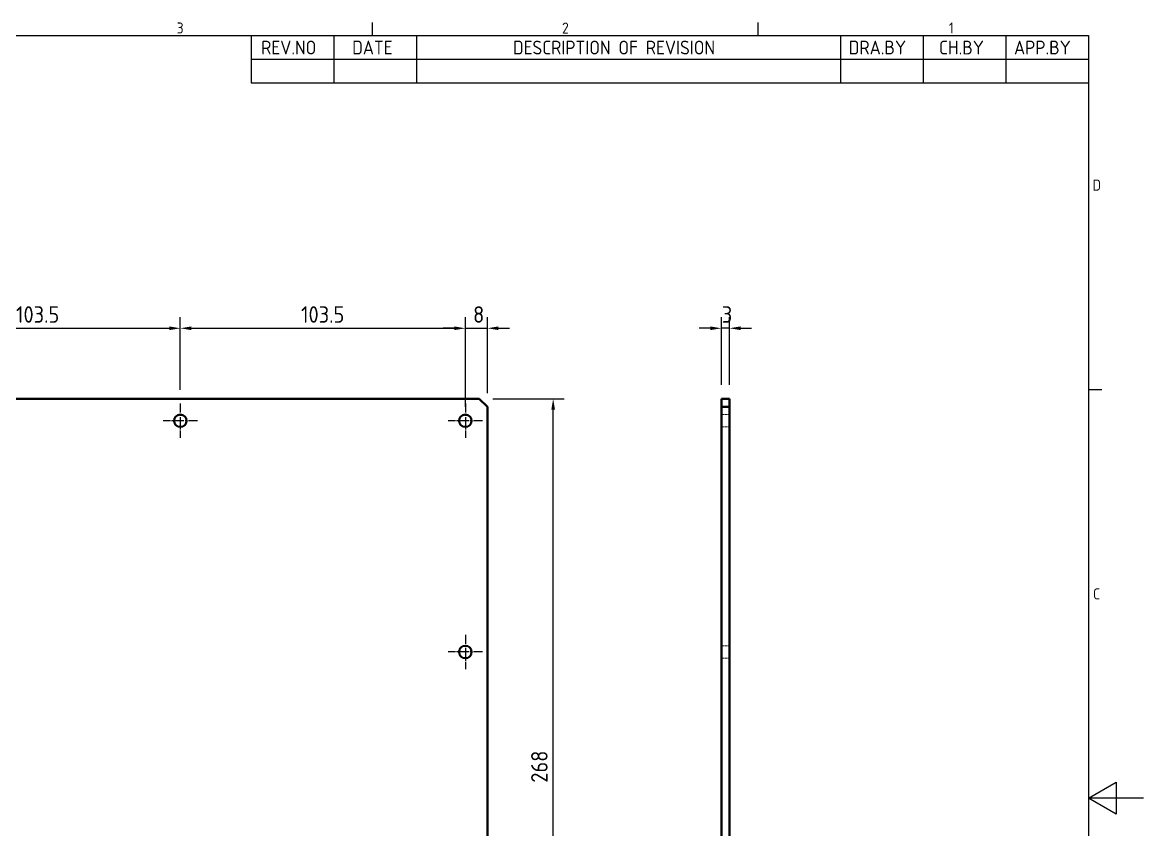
# Model space of a CAD drawing. Header units: millimetres. Extents: x 0 to 840, y 0 to 594.
# Drawn here: x 432.9 to 840, y 285.6 to 578.8 of the extents above; entities that cross this region are included whole.
import ezdxf

# ---------------------------------------------------------------- set-up
doc = ezdxf.new("R2010")
doc.units = ezdxf.units.MM
doc.header["$LTSCALE"] = 2
doc.linetypes.add('CHAIN', pattern=[0.35429999999999995, 0.2362, -0.0295, 0.0591, -0.0295])
doc.linetypes.add('DASHED', pattern=[0.2067, 0.1654, -0.0413])
doc.layers.get('0').update_dxf_attribs({"color": 3, "lineweight": 25})
for name, color, linetype, lineweight in [('가려진 것(ISO)', 2, 'DASHED', 18), ('가시적인 것(ISO)', 3, 'Continuous', 40), ('경계(ISO)', 7, 'Continuous', 25), ('기호(ISO)', 5, 'Continuous', 25), ('중심 표식(ISO)', 1, 'Continuous', 25), ('치수(ISO)', 2, 'Continuous', 25)]:
    doc.layers.add(name, color=color, linetype=linetype, lineweight=lineweight)
doc.styles.add('ISO Proportiona M2B', font='isocp.shx')
doc.styles.add('문자 텍스트_PSTEK_POSCO', font='isocp.shx')
doc.styles.add('치수 텍스트_PSTEK_POSCO', font='isocp.shx')
doc.dimstyles.new('치수_PSTEK_POSCO', dxfattribs={"dimscale": 2, "dimtxt": 3, "dimasz": 2, "dimexe": 2, "dimexo": 2.5, "dimgap": 1, "dimtad": 1, "dimrnd": 1e-08, "dimdsep": 46, "dimtxsty": '치수 텍스트_PSTEK_POSCO', "dimcen": 0.09, "dimdle": 10, "dimclrd": 7, "dimclre": 7, "dimclrt": 2, "dimadec": 1, "dimazin": 2, "dimtfac": 1, "dimtmove": 0, "dimatfit": 3, "dimfxl": 0, "dimtolj": 1, "dimlwd": -1, "dimlwe": -1, "dimarcsym": 0})

# ---------------------------------------------------------------- blocks, each defined once
blk = doc.blocks.new('경계 Default Border')
at = {"layer": '경계(ISO)'}
for p, q in [((280, 287.0000076293945), (280, 289.4000053405762)), ((350, 287.0000076293945), (350, 289.4000053405762)), ((410, 222.7499961853027), (412.400016784668, 222.7499961853027))]:
    blk.add_line(p, q, dxfattribs=at)
at = {"layer": '경계(ISO)', "flags": 128}
for points in [[(10, 10), (10, 287.0000076293945), (410, 287.0000076293945), (410, 10), (10, 10)], [(420, 148.5000038146973), (410, 148.5000038146973), (415, 151.3867473602295), (415, 145.6132507324219), (410, 148.5000038146973)]]:
    blk.add_lwpolyline(points, dxfattribs=at)
at = {"layer": '경계(ISO)', "color": 2, "char_height": 2.000000029802322, "attachment_point": 7, "style": '문자 텍스트_PSTEK_POSCO'}
for s, insert in [('3', (244.4456930345745, 287.3809296778403)), ('2', (314.418492964537, 287.3809296778403)), ('1', (384.6573774223157, 287.4)), ('D', (410.718846771929, 258.8559296629392)), ('C', (410.8296930082771, 184.6059296629392))]:
    blk.add_mtext(s, dxfattribs=dict(at, insert=insert))
blk = doc.blocks.new('*D24')
at = {"layer": 'Defpoints', "color": 0, "transparency": 16777216}
for p in [(490.2265013437016, 467.700543839263), (386.7265013437014, 440.3564136342325), (490.2265013437016, 440.3564136342324)]:
    blk.add_point(p, dxfattribs=at)
at = {"layer": '치수(ISO)', "color": 7, "transparency": 16777216}
for p, q in [((386.7265013437014, 445.3564136342325), (386.7265013437014, 471.700543839263)), ((490.2265013437016, 445.3564136342324), (490.2265013437016, 471.700543839263)), ((390.7265013437014, 467.700543839263), (486.2265013437016, 467.700543839263))]:
    blk.add_line(p, q, dxfattribs=at)
for points in [[(390.7265013437014, 468.3672105059297), (390.7265013437014, 467.0338771725963), (386.7265013437014, 467.700543839263)], [(486.2265013437016, 468.3672105059297), (486.2265013437016, 467.0338771725963), (490.2265013437016, 467.700543839263)]]:
    blk.add_solid(points, dxfattribs=at)
at = {"layer": '치수(ISO)', "color": 2, "transparency": 16777216, "insert": (430.5722372749896, 472.700543839263), "char_height": 6, "attachment_point": 4, "style": '치수 텍스트_PSTEK_POSCO'}
blk.add_mtext('\\A1;103.5', dxfattribs=at)
blk = doc.blocks.new('*D25')
at = {"layer": 'Defpoints', "color": 0, "transparency": 16777216}
for p in [(593.7265013437014, 467.700543839263), (490.2265013437016, 440.3564136342324), (593.7265013437014, 434.1064136342324)]:
    blk.add_point(p, dxfattribs=at)
at = {"layer": '치수(ISO)', "color": 7, "transparency": 16777216}
for p, q in [((490.2265013437016, 445.3564136342324), (490.2265013437016, 471.700543839263)), ((593.7265013437014, 439.1064136342324), (593.7265013437014, 471.700543839263)), ((494.2265013437016, 467.700543839263), (589.7265013437014, 467.700543839263))]:
    blk.add_line(p, q, dxfattribs=at)
for points in [[(494.2265013437016, 468.3672105059297), (494.2265013437016, 467.0338771725963), (490.2265013437016, 467.700543839263)], [(589.7265013437014, 468.3672105059297), (589.7265013437014, 467.0338771725963), (593.7265013437014, 467.700543839263)]]:
    blk.add_solid(points, dxfattribs=at)
at = {"layer": '치수(ISO)', "color": 2, "transparency": 16777216, "insert": (534.0722372749896, 472.700543839263), "char_height": 6, "attachment_point": 4, "style": '치수 텍스트_PSTEK_POSCO'}
blk.add_mtext('\\A1;103.5', dxfattribs=at)
blk = doc.blocks.new('*D26')
at = {"layer": 'Defpoints', "color": 0, "transparency": 16777216}
for p in [(601.7265013437014, 467.700543839263), (601.7265013437014, 439.1064136342325), (593.7265013437014, 434.1064136342324)]:
    blk.add_point(p, dxfattribs=at)
at = {"layer": '치수(ISO)', "color": 7, "transparency": 16777216}
for p, q in [((593.7265013437014, 439.1064136342324), (593.7265013437014, 471.700543839263)), ((601.7265013437014, 444.1064136342325), (601.7265013437014, 471.700543839263)), ((589.7265013437014, 467.700543839263), (585.7265013437014, 467.700543839263)), ((593.7265013437014, 467.700543839263), (601.7265013437014, 467.700543839263)), ((605.7265013437014, 467.700543839263), (609.7265013437014, 467.700543839263))]:
    blk.add_line(p, q, dxfattribs=at)
for points in [[(589.7265013437014, 468.3672105059297), (589.7265013437014, 467.0338771725963), (593.7265013437014, 467.700543839263)], [(605.7265013437014, 468.3672105059297), (605.7265013437014, 467.0338771725963), (601.7265013437014, 467.700543839263)]]:
    blk.add_solid(points, dxfattribs=at)
at = {"layer": '치수(ISO)', "color": 2, "transparency": 16777216, "insert": (596.5265013437014, 472.700543839263), "char_height": 6, "attachment_point": 4, "style": '치수 텍스트_PSTEK_POSCO'}
blk.add_mtext('\\A1;8', dxfattribs=at)
blk = doc.blocks.new('*D33')
at = {"layer": 'Defpoints', "color": 0, "transparency": 16777216}
for p in [(598.7265013437014, 442.1064136342324), (625.604725247948, 442.1064136342324), (598.7265013437014, 174.1064136342325)]:
    blk.add_point(p, dxfattribs=at)
at = {"layer": '치수(ISO)', "color": 7, "transparency": 16777216}
for p, q in [((603.7265013437014, 442.1064136342324), (629.604725247948, 442.1064136342324)), ((625.6047252479478, 178.1064136342325), (625.604725247948, 438.1064136342324)), ((603.7265013437014, 174.1064136342325), (629.6047252479478, 174.1064136342325))]:
    blk.add_line(p, q, dxfattribs=at)
for points in [[(624.9380585812813, 438.1064136342324), (626.2713919146146, 438.1064136342324), (625.604725247948, 442.1064136342324)], [(624.9380585812812, 178.1064136342325), (626.2713919146145, 178.1064136342325), (625.6047252479478, 174.1064136342325)]]:
    blk.add_solid(points, dxfattribs=at)
at = {"layer": '치수(ISO)', "color": 2, "transparency": 16777216, "insert": (620.6041346967668, 302.6302325318703), "char_height": 6, "attachment_point": 4, "rotation": 90, "style": '치수 텍스트_PSTEK_POSCO'}
blk.add_mtext('\\A1;268', dxfattribs=at)
blk = doc.blocks.new('*D34')
at = {"layer": 'Defpoints', "color": 0, "transparency": 16777216}
for p in [(686.679586064406, 467.700543839263), (686.679586064406, 442.1064136342324), (689.6795860644058, 442.1064136342324)]:
    blk.add_point(p, dxfattribs=at)
at = {"layer": '치수(ISO)', "color": 7, "transparency": 16777216}
for p, q in [((686.679586064406, 447.1064136342324), (686.679586064406, 471.700543839263)), ((689.6795860644058, 447.1064136342324), (689.6795860644058, 471.700543839263)), ((682.679586064406, 467.700543839263), (678.679586064406, 467.700543839263)), ((689.6795860644058, 467.700543839263), (686.679586064406, 467.700543839263)), ((693.6795860644058, 467.700543839263), (697.6795860644058, 467.700543839263))]:
    blk.add_line(p, q, dxfattribs=at)
for points in [[(682.679586064406, 468.3672105059297), (682.679586064406, 467.0338771725963), (686.679586064406, 467.700543839263)], [(693.6795860644058, 468.3672105059297), (693.6795860644058, 467.0338771725963), (689.6795860644058, 467.700543839263)]]:
    blk.add_solid(points, dxfattribs=at)
at = {"layer": '치수(ISO)', "color": 2, "transparency": 16777216, "insert": (686.8553219956939, 472.700543839263), "char_height": 6, "attachment_point": 4, "style": '치수 텍스트_PSTEK_POSCO'}
blk.add_mtext('\\A1;3', dxfattribs=at)

msp = doc.modelspace()

# ---------------------------------------------------------------- linework, layer by layer
at = {"layer": '가려진 것(ISO)', "ltscale": 2.856944799423218}
for p, q in [((686.6795860644045, 436.3564136342324), (689.6795860644045, 436.3564136342324)), ((686.6795860644045, 431.8564136342325), (689.6795860644045, 431.8564136342325)), ((686.6795860644045, 352.3564136342324), (689.6795860644045, 352.3564136342324)), ((686.6795860644045, 347.8564136342325), (689.6795860644045, 347.8564136342325))]:
    msp.add_line(p, q, dxfattribs=at)
at = {"layer": '가시적인 것(ISO)'}
for p, q in [((174.7265013437014, 442.1064136342325), (598.7265013437014, 442.1064136342325)), ((598.7265013437014, 442.1064136342325), (601.7265013437014, 439.1064136342325)), ((686.679586064406, 442.1064136342325), (686.679586064407, 439.1064136342325)), ((689.6795860644061, 442.1064136342325), (686.679586064406, 442.1064136342325)), ((689.6795860644069, 439.1064136342325), (689.6795860644061, 442.1064136342325)), ((601.7265013437014, 439.1064136342325), (601.7265013437014, 177.1064136342325)), ((686.679586064407, 439.1064136342325), (689.6795860644069, 439.1064136342325)), ((686.679586064407, 439.1064136342325), (686.679586064407, 177.1064136342325)), ((689.6795860644069, 439.1064136342325), (689.6795860644069, 177.1064136342325))]:
    msp.add_line(p, q, dxfattribs=at)
for centre in [(490.2265013437014, 434.1064136342325), (593.7265013437014, 434.1064136342324), (593.7265013437014, 350.1064136342325)]:
    msp.add_circle(centre, 2.25, dxfattribs=at)
at = {"layer": '기호(ISO)'}
for p, q in [((516, 574.0000152587891), (820, 574.0000152587891)), ((516, 574.0000152587891), (516, 565.440015258789)), ((546, 574.0000152587891), (546, 565.440015258789)), ((576, 574.0000152587891), (576, 565.440015258789)), ((730, 574.0000152587891), (730, 565.440015258789)), ((760, 574.0000152587891), (760, 565.440015258789)), ((790, 574.0000152587891), (790, 565.440015258789)), ((820, 574.0000152587891), (820, 565.440015258789)), ((516, 565.440015258789), (820, 565.440015258789)), ((516, 565.440015258789), (516, 556.8800152587891)), ((546, 565.440015258789), (546, 556.8800152587891)), ((576, 565.440015258789), (576, 556.8800152587891)), ((730, 565.440015258789), (730, 556.8800152587891)), ((760, 565.440015258789), (760, 556.8800152587891)), ((790, 565.440015258789), (790, 556.8800152587891)), ((820, 565.440015258789), (820, 556.8800152587891)), ((516, 556.8800152587891), (820, 556.8800152587891))]:
    msp.add_line(p, q, dxfattribs=at)
at = {"layer": '중심 표식(ISO)', "linetype": 'CHAIN', "ltscale": 6.9449462890625}
for p, q in [((490.2265013437016, 440.3564136342324), (490.2265013437016, 427.8564136342324)), ((593.7265013437014, 440.3564136342324), (593.7265013437014, 427.8564136342324)), ((496.4765013437016, 434.1064136342324), (483.9765013437016, 434.1064136342324)), ((599.9765013437014, 434.1064136342324), (587.4765013437014, 434.1064136342324)), ((593.7265013437014, 356.3564136342324), (593.7265013437014, 343.8564136342324)), ((599.9765013437014, 350.1064136342324), (587.4765013437014, 350.1064136342324))]:
    msp.add_line(p, q, dxfattribs=at)

# ---------------------------------------------------------------- block references
at = {"xscale": 2, "yscale": 2, "zscale": 2}
msp.add_blockref('경계 Default Border', (0, 0), dxfattribs=at)

# ---------------------------------------------------------------- texts
at = {"layer": '기호(ISO)', "color": 2, "char_height": 5, "attachment_point": 7, "style": 'ISO Proportiona M2B'}
for s, insert in [('REV.NO', (519.5742327364616, 567.1663801006787)), ('DATE', (552.6284635456733, 567.1663801006787)), ('DESCRIPTION OF REVISION', (611.0140408667258, 567.1663801006787)), ('DRA.BY', (732.9514679106408, 567.1663801006787)), ('CH.BY', (765.7285830172234, 567.1663801006787)), ('APP.BY', (792.9554679208808, 567.1663801006787))]:
    msp.add_mtext(s, dxfattribs=dict(at, insert=insert))

# ---------------------------------------------------------------- dimensions: what is measured, and where the dimension line sits
at = {"layer": '치수(ISO)', "color": 7}
for base, p1, p2, angle, override, picture, middle in [((490.2265013437016, 467.700543839263), (386.7265013437014, 440.3564136342325), (490.2265013437016, 440.3564136342324), 180, {"dimdec": 2, "dimtp": 0, "dimtm": -0, "dimtdec": 2, "dimtofl": 0, "dimatfit": 1}, '*D24', (438.4965013437015, 467.700543839263)), ((593.7265013437014, 467.700543839263), (490.2265013437016, 440.3564136342324), (593.7265013437014, 434.1064136342324), 180, {"dimdec": 2, "dimtp": 0, "dimtm": -0, "dimtdec": 2, "dimtofl": 0, "dimatfit": 1}, '*D25', (541.9965013437015, 467.700543839263)), ((601.7265013437014, 467.700543839263), (593.7265013437014, 434.1064136342324), (601.7265013437014, 439.1064136342325), 180, {"dimdec": 2, "dimtp": 0, "dimtm": -0, "dimtdec": 2, "dimtofl": 1, "dimatfit": 1}, '*D26', (597.7265013437014, 467.700543839263)), ((686.679586064406, 467.700543839263), (689.6795860644058, 442.1064136342324), (686.679586064406, 442.1064136342324), 180, {"dimdec": 2, "dimtp": 0, "dimtm": -0, "dimtdec": 2, "dimtofl": 1, "dimatfit": 1}, '*D34', (688.1795860644058, 467.700543839263)), ((625.604725247948, 442.1064136342324), (598.7265013437014, 174.1064136342325), (598.7265013437014, 442.1064136342324), 90, {"dimdec": 2, "dimtp": 0, "dimtm": -0, "dimtdec": 2, "dimtofl": 0, "dimatfit": 1}, '*D33', (625.6047252479478, 308.1064136342325))]:
    dim = msp.add_linear_dim(base=base, p1=p1, p2=p2, angle=angle, dimstyle='치수_PSTEK_POSCO', override=override, dxfattribs=at)
    dim.commit()
    dim.dimension.update_dxf_attribs({"geometry": picture, "text_midpoint": middle, "dimtype": 160})

doc.saveas('drawing.dxf')
